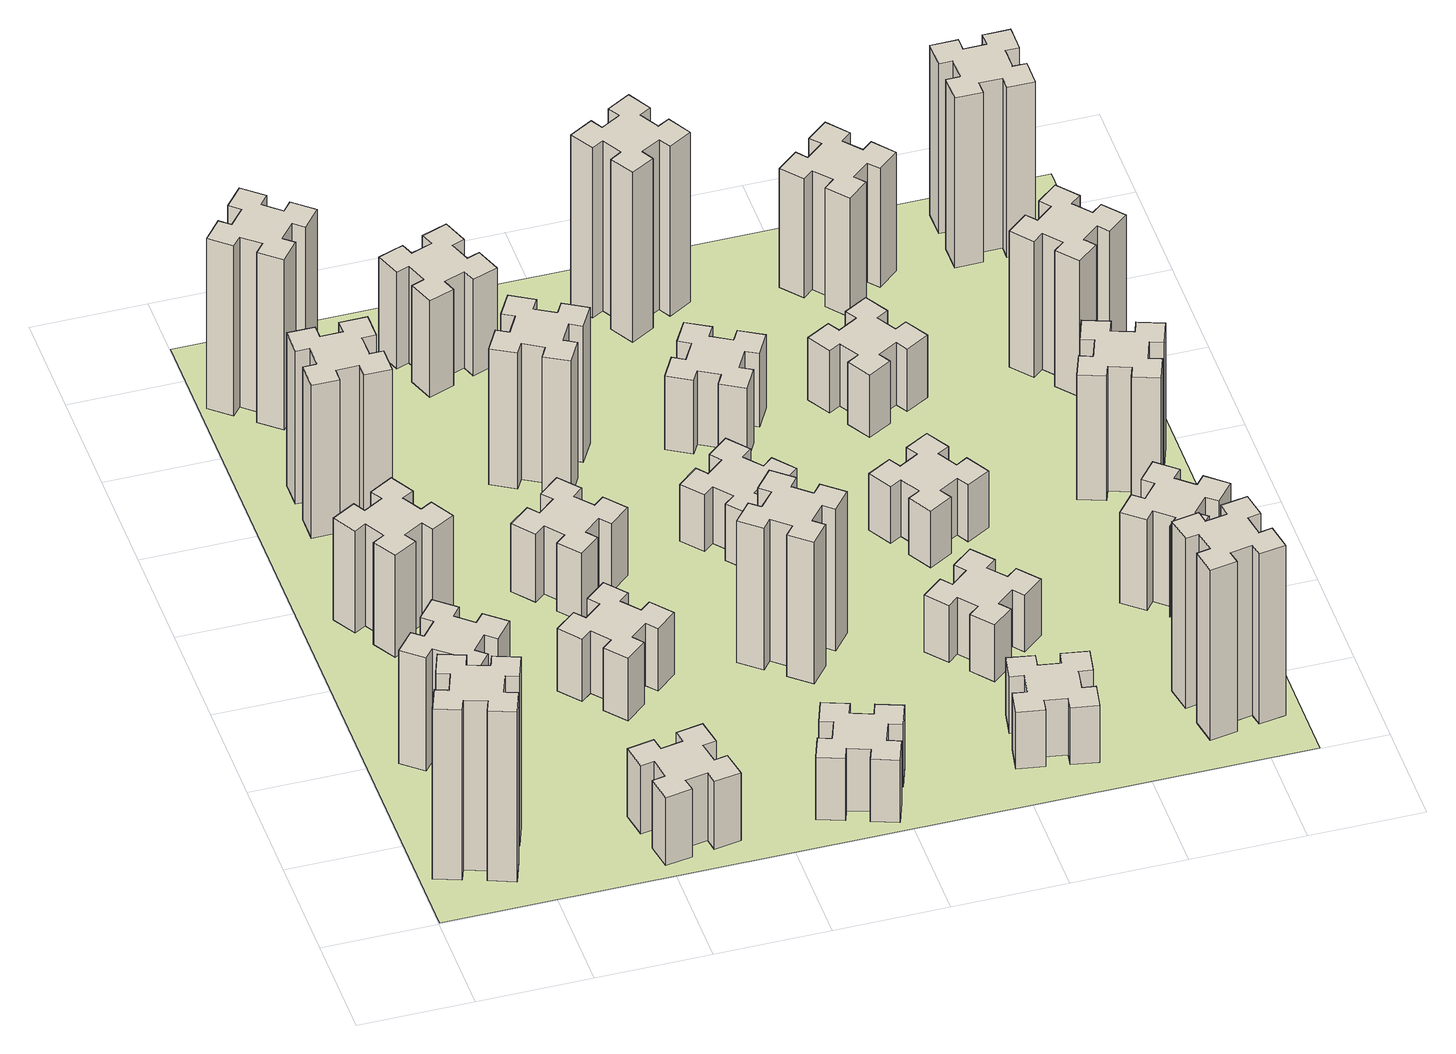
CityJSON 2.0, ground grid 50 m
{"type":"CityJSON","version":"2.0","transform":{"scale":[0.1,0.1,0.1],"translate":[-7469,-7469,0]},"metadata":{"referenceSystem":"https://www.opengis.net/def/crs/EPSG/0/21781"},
"CityObjects":{
"building1":{"type":"Building","attributes":{"class":"1000","function":"1000","usage":"1000","yearOfConstruction":2016,"roofType":"1000","measuredHeight":90,"storeysAboveGround":30,"storeysBelowGround":0},"geometry":[{"type":"Solid","lod":"1","boundaries":[[[[0,1,2,3,4,5,6,7,8,9,10,11,12,13,14,15,16,17,18,19]],[[17,16,20,21]],[[16,15,22,20]],[[15,14,23,22]],[[14,13,24,23]],[[13,12,25,24]],[[12,11,26,25]],[[11,10,27,26]],[[10,9,28,27]],[[9,8,29,28]],[[8,7,30,29]],[[7,6,31,30]],[[6,5,32,31]],[[5,4,33,32]],[[4,3,34,33]],[[3,2,35,34]],[[2,1,36,35]],[[1,0,37,36]],[[0,19,38,37]],[[19,18,39,38]],[[18,17,21,39]],[[24,25,26,27,28,29,30,31,32,33,34,35,36,37,38,39,21,20,22,23]]]]}]},
"building2":{"type":"Building","attributes":{"class":"1000","function":"1000","usage":"1000","yearOfConstruction":2016,"roofType":"1000","measuredHeight":60,"storeysAboveGround":30,"storeysBelowGround":0},"geometry":[{"type":"Solid","lod":"1","boundaries":[[[[40,41,42,43,44,45,46,47,48,49,50,51,52,53,54,55,56,57,58,59]],[[57,56,60,61]],[[56,55,62,60]],[[55,54,63,62]],[[54,53,64,63]],[[53,52,65,64]],[[52,51,66,65]],[[51,50,67,66]],[[50,49,68,67]],[[49,48,69,68]],[[48,47,70,69]],[[47,46,71,70]],[[46,45,72,71]],[[45,44,73,72]],[[44,43,74,73]],[[43,42,75,74]],[[42,41,76,75]],[[41,40,77,76]],[[40,59,78,77]],[[59,58,79,78]],[[58,57,61,79]],[[64,65,66,67,68,69,70,71,72,73,74,75,76,77,78,79,61,60,62,63]]]]}]},
"building3":{"type":"Building","attributes":{"class":"1000","function":"1000","usage":"1000","yearOfConstruction":2016,"roofType":"1000","measuredHeight":54,"storeysAboveGround":30,"storeysBelowGround":0},"geometry":[{"type":"Solid","lod":"1","boundaries":[[[[80,81,82,83,84,85,86,87,88,89,90,91,92,93,94,95,96,97,98,99]],[[97,96,100,101]],[[96,95,102,100]],[[95,94,103,102]],[[94,93,104,103]],[[93,92,105,104]],[[92,91,106,105]],[[91,90,107,106]],[[90,89,108,107]],[[89,88,109,108]],[[88,87,110,109]],[[87,86,111,110]],[[86,85,112,111]],[[85,84,113,112]],[[84,83,114,113]],[[83,82,115,114]],[[82,81,116,115]],[[81,80,117,116]],[[80,99,118,117]],[[99,98,119,118]],[[98,97,101,119]],[[104,105,106,107,108,109,110,111,112,113,114,115,116,117,118,119,101,100,102,103]]]]}]},
"building4":{"type":"Building","attributes":{"class":"1000","function":"1000","usage":"1000","yearOfConstruction":2016,"roofType":"1000","measuredHeight":81,"storeysAboveGround":30,"storeysBelowGround":0},"geometry":[{"type":"Solid","lod":"1","boundaries":[[[[120,121,122,123,124,125,126,127,128,129,130,131,132,133,134,135,136,137,138,139]],[[137,136,140,141]],[[136,135,142,140]],[[135,134,143,142]],[[134,133,144,143]],[[133,132,145,144]],[[132,131,146,145]],[[131,130,147,146]],[[130,129,148,147]],[[129,128,149,148]],[[128,127,150,149]],[[127,126,151,150]],[[126,125,152,151]],[[125,124,153,152]],[[124,123,154,153]],[[123,122,155,154]],[[122,121,156,155]],[[121,120,157,156]],[[120,139,158,157]],[[139,138,159,158]],[[138,137,141,159]],[[144,145,146,147,148,149,150,151,152,153,154,155,156,157,158,159,141,140,142,143]]]]}]},
"building5":{"type":"Building","attributes":{"class":"1000","function":"1000","usage":"1000","yearOfConstruction":2016,"roofType":"1000","measuredHeight":36,"storeysAboveGround":30,"storeysBelowGround":0},"geometry":[{"type":"Solid","lod":"1","boundaries":[[[[160,161,162,163,164,165,166,167,168,169,170,171,172,173,174,175,176,177,178,179]],[[177,176,180,181]],[[176,175,182,180]],[[175,174,183,182]],[[174,173,184,183]],[[173,172,185,184]],[[172,171,186,185]],[[171,170,187,186]],[[170,169,188,187]],[[169,168,189,188]],[[168,167,190,189]],[[167,166,191,190]],[[166,165,192,191]],[[165,164,193,192]],[[164,163,194,193]],[[163,162,195,194]],[[162,161,196,195]],[[161,160,197,196]],[[160,179,198,197]],[[179,178,199,198]],[[178,177,181,199]],[[184,185,186,187,188,189,190,191,192,193,194,195,196,197,198,199,181,180,182,183]]]]}]},
"building6":{"type":"Building","attributes":{"class":"1000","function":"1000","usage":"1000","yearOfConstruction":2016,"roofType":"1000","measuredHeight":90,"storeysAboveGround":30,"storeysBelowGround":0},"geometry":[{"type":"Solid","lod":"1","boundaries":[[[[200,201,202,203,204,205,206,207,208,209,210,211,212,213,214,215,216,217,218,219]],[[217,216,220,221]],[[216,215,222,220]],[[215,214,223,222]],[[214,213,224,223]],[[213,212,225,224]],[[212,211,226,225]],[[211,210,227,226]],[[210,209,228,227]],[[209,208,229,228]],[[208,207,230,229]],[[207,206,231,230]],[[206,205,232,231]],[[205,204,233,232]],[[204,203,234,233]],[[203,202,235,234]],[[202,201,236,235]],[[201,200,237,236]],[[200,219,238,237]],[[219,218,239,238]],[[218,217,221,239]],[[224,225,226,227,228,229,230,231,232,233,234,235,236,237,238,239,221,220,222,223]]]]}]},
"building7":{"type":"Building","attributes":{"class":"1000","function":"1000","usage":"1000","yearOfConstruction":2016,"roofType":"1000","measuredHeight":33,"storeysAboveGround":30,"storeysBelowGround":0},"geometry":[{"type":"Solid","lod":"1","boundaries":[[[[240,241,242,243,244,245,246,247,248,249,250,251,252,253,254,255,256,257,258,259]],[[257,256,260,261]],[[256,255,262,260]],[[255,254,263,262]],[[254,253,264,263]],[[253,252,265,264]],[[252,251,266,265]],[[251,250,267,266]],[[250,249,268,267]],[[249,248,269,268]],[[248,247,270,269]],[[247,246,271,270]],[[246,245,272,271]],[[245,244,273,272]],[[244,243,274,273]],[[243,242,275,274]],[[242,241,276,275]],[[241,240,277,276]],[[240,259,278,277]],[[259,258,279,278]],[[258,257,261,279]],[[264,265,266,267,268,269,270,271,272,273,274,275,276,277,278,279,261,260,262,263]]]]}]},
"building8":{"type":"Building","attributes":{"class":"1000","function":"1000","usage":"1000","yearOfConstruction":2016,"roofType":"1000","measuredHeight":36,"storeysAboveGround":30,"storeysBelowGround":0},"geometry":[{"type":"Solid","lod":"1","boundaries":[[[[280,281,282,283,284,285,286,287,288,289,290,291,292,293,294,295,296,297,298,299]],[[297,296,300,301]],[[296,295,302,300]],[[295,294,303,302]],[[294,293,304,303]],[[293,292,305,304]],[[292,291,306,305]],[[291,290,307,306]],[[290,289,308,307]],[[289,288,309,308]],[[288,287,310,309]],[[287,286,311,310]],[[286,285,312,311]],[[285,284,313,312]],[[284,283,314,313]],[[283,282,315,314]],[[282,281,316,315]],[[281,280,317,316]],[[280,299,318,317]],[[299,298,319,318]],[[298,297,301,319]],[[304,305,306,307,308,309,310,311,312,313,314,315,316,317,318,319,301,300,302,303]]]]}]},
"building9":{"type":"Building","attributes":{"class":"1000","function":"1000","usage":"1000","yearOfConstruction":2016,"roofType":"1000","measuredHeight":33,"storeysAboveGround":30,"storeysBelowGround":0},"geometry":[{"type":"Solid","lod":"1","boundaries":[[[[320,321,322,323,324,325,326,327,328,329,330,331,332,333,334,335,336,337,338,339]],[[337,336,340,341]],[[336,335,342,340]],[[335,334,343,342]],[[334,333,344,343]],[[333,332,345,344]],[[332,331,346,345]],[[331,330,347,346]],[[330,329,348,347]],[[329,328,349,348]],[[328,327,350,349]],[[327,326,351,350]],[[326,325,352,351]],[[325,324,353,352]],[[324,323,354,353]],[[323,322,355,354]],[[322,321,356,355]],[[321,320,357,356]],[[320,339,358,357]],[[339,338,359,358]],[[338,337,341,359]],[[344,345,346,347,348,349,350,351,352,353,354,355,356,357,358,359,341,340,342,343]]]]}]},
"building10":{"type":"Building","attributes":{"class":"1000","function":"1000","usage":"1000","yearOfConstruction":2016,"roofType":"1000","measuredHeight":72,"storeysAboveGround":30,"storeysBelowGround":0},"geometry":[{"type":"Solid","lod":"1","boundaries":[[[[360,361,362,363,364,365,366,367,368,369,370,371,372,373,374,375,376,377,378,379]],[[377,376,380,381]],[[376,375,382,380]],[[375,374,383,382]],[[374,373,384,383]],[[373,372,385,384]],[[372,371,386,385]],[[371,370,387,386]],[[370,369,388,387]],[[369,368,389,388]],[[368,367,390,389]],[[367,366,391,390]],[[366,365,392,391]],[[365,364,393,392]],[[364,363,394,393]],[[363,362,395,394]],[[362,361,396,395]],[[361,360,397,396]],[[360,379,398,397]],[[379,378,399,398]],[[378,377,381,399]],[[384,385,386,387,388,389,390,391,392,393,394,395,396,397,398,399,381,380,382,383]]]]}]},
"building11":{"type":"Building","attributes":{"class":"1000","function":"1000","usage":"1000","yearOfConstruction":2016,"roofType":"1000","measuredHeight":51,"storeysAboveGround":30,"storeysBelowGround":0},"geometry":[{"type":"Solid","lod":"1","boundaries":[[[[400,401,402,403,404,405,406,407,408,409,410,411,412,413,414,415,416,417,418,419]],[[417,416,420,421]],[[416,415,422,420]],[[415,414,423,422]],[[414,413,424,423]],[[413,412,425,424]],[[412,411,426,425]],[[411,410,427,426]],[[410,409,428,427]],[[409,408,429,428]],[[408,407,430,429]],[[407,406,431,430]],[[406,405,432,431]],[[405,404,433,432]],[[404,403,434,433]],[[403,402,435,434]],[[402,401,436,435]],[[401,400,437,436]],[[400,419,438,437]],[[419,418,439,438]],[[418,417,421,439]],[[424,425,426,427,428,429,430,431,432,433,434,435,436,437,438,439,421,420,422,423]]]]}]},
"building12":{"type":"Building","attributes":{"class":"1000","function":"1000","usage":"1000","yearOfConstruction":2016,"roofType":"1000","measuredHeight":75,"storeysAboveGround":30,"storeysBelowGround":0},"geometry":[{"type":"Solid","lod":"1","boundaries":[[[[440,441,442,443,444,445,446,447,448,449,450,451,452,453,454,455,456,457,458,459]],[[457,456,460,461]],[[456,455,462,460]],[[455,454,463,462]],[[454,453,464,463]],[[453,452,465,464]],[[452,451,466,465]],[[451,450,467,466]],[[450,449,468,467]],[[449,448,469,468]],[[448,447,470,469]],[[447,446,471,470]],[[446,445,472,471]],[[445,444,473,472]],[[444,443,474,473]],[[443,442,475,474]],[[442,441,476,475]],[[441,440,477,476]],[[440,459,478,477]],[[459,458,479,478]],[[458,457,461,479]],[[464,465,466,467,468,469,470,471,472,473,474,475,476,477,478,479,461,460,462,463]]]]}]},
"building13":{"type":"Building","attributes":{"class":"1000","function":"1000","usage":"1000","yearOfConstruction":2016,"roofType":"1000","measuredHeight":30,"storeysAboveGround":30,"storeysBelowGround":0},"geometry":[{"type":"Solid","lod":"1","boundaries":[[[[480,481,482,483,484,485,486,487,488,489,490,491,492,493,494,495,496,497,498,499]],[[497,496,500,501]],[[496,495,502,500]],[[495,494,503,502]],[[494,493,504,503]],[[493,492,505,504]],[[492,491,506,505]],[[491,490,507,506]],[[490,489,508,507]],[[489,488,509,508]],[[488,487,510,509]],[[487,486,511,510]],[[486,485,512,511]],[[485,484,513,512]],[[484,483,514,513]],[[483,482,515,514]],[[482,481,516,515]],[[481,480,517,516]],[[480,499,518,517]],[[499,498,519,518]],[[498,497,501,519]],[[504,505,506,507,508,509,510,511,512,513,514,515,516,517,518,519,501,500,502,503]]]]}]},
"building14":{"type":"Building","attributes":{"class":"1000","function":"1000","usage":"1000","yearOfConstruction":2016,"roofType":"1000","measuredHeight":39,"storeysAboveGround":30,"storeysBelowGround":0},"geometry":[{"type":"Solid","lod":"1","boundaries":[[[[520,521,522,523,524,525,526,527,528,529,530,531,532,533,534,535,536,537,538,539]],[[537,536,540,541]],[[536,535,542,540]],[[535,534,543,542]],[[534,533,544,543]],[[533,532,545,544]],[[532,531,546,545]],[[531,530,547,546]],[[530,529,548,547]],[[529,528,549,548]],[[528,527,550,549]],[[527,526,551,550]],[[526,525,552,551]],[[525,524,553,552]],[[524,523,554,553]],[[523,522,555,554]],[[522,521,556,555]],[[521,520,557,556]],[[520,539,558,557]],[[539,538,559,558]],[[538,537,541,559]],[[544,545,546,547,548,549,550,551,552,553,554,555,556,557,558,559,541,540,542,543]]]]}]},
"building15":{"type":"Building","attributes":{"class":"1000","function":"1000","usage":"1000","yearOfConstruction":2016,"roofType":"1000","measuredHeight":30,"storeysAboveGround":30,"storeysBelowGround":0},"geometry":[{"type":"Solid","lod":"1","boundaries":[[[[560,561,562,563,564,565,566,567,568,569,570,571,572,573,574,575,576,577,578,579]],[[577,576,580,581]],[[576,575,582,580]],[[575,574,583,582]],[[574,573,584,583]],[[573,572,585,584]],[[572,571,586,585]],[[571,570,587,586]],[[570,569,588,587]],[[569,568,589,588]],[[568,567,590,589]],[[567,566,591,590]],[[566,565,592,591]],[[565,564,593,592]],[[564,563,594,593]],[[563,562,595,594]],[[562,561,596,595]],[[561,560,597,596]],[[560,579,598,597]],[[579,578,599,598]],[[578,577,581,599]],[[584,585,586,587,588,589,590,591,592,593,594,595,596,597,598,599,581,580,582,583]]]]}]},
"building16":{"type":"Building","attributes":{"class":"1000","function":"1000","usage":"1000","yearOfConstruction":2016,"roofType":"1000","measuredHeight":90,"storeysAboveGround":30,"storeysBelowGround":0},"geometry":[{"type":"Solid","lod":"1","boundaries":[[[[600,601,602,603,604,605,606,607,608,609,610,611,612,613,614,615,616,617,618,619]],[[617,616,620,621]],[[616,615,622,620]],[[615,614,623,622]],[[614,613,624,623]],[[613,612,625,624]],[[612,611,626,625]],[[611,610,627,626]],[[610,609,628,627]],[[609,608,629,628]],[[608,607,630,629]],[[607,606,631,630]],[[606,605,632,631]],[[605,604,633,632]],[[604,603,634,633]],[[603,602,635,634]],[[602,601,636,635]],[[601,600,637,636]],[[600,619,638,637]],[[619,618,639,638]],[[618,617,621,639]],[[624,625,626,627,628,629,630,631,632,633,634,635,636,637,638,639,621,620,622,623]]]]}]},
"building17":{"type":"Building","attributes":{"class":"1000","function":"1000","usage":"1000","yearOfConstruction":2016,"roofType":"1000","measuredHeight":30,"storeysAboveGround":30,"storeysBelowGround":0},"geometry":[{"type":"Solid","lod":"1","boundaries":[[[[640,641,642,643,644,645,646,647,648,649,650,651,652,653,654,655,656,657,658,659]],[[657,656,660,661]],[[656,655,662,660]],[[655,654,663,662]],[[654,653,664,663]],[[653,652,665,664]],[[652,651,666,665]],[[651,650,667,666]],[[650,649,668,667]],[[649,648,669,668]],[[648,647,670,669]],[[647,646,671,670]],[[646,645,672,671]],[[645,644,673,672]],[[644,643,674,673]],[[643,642,675,674]],[[642,641,676,675]],[[641,640,677,676]],[[640,659,678,677]],[[659,658,679,678]],[[658,657,661,679]],[[664,665,666,667,668,669,670,671,672,673,674,675,676,677,678,679,661,660,662,663]]]]}]},
"building18":{"type":"Building","attributes":{"class":"1000","function":"1000","usage":"1000","yearOfConstruction":2016,"roofType":"1000","measuredHeight":30,"storeysAboveGround":30,"storeysBelowGround":0},"geometry":[{"type":"Solid","lod":"1","boundaries":[[[[680,681,682,683,684,685,686,687,688,689,690,691,692,693,694,695,696,697,698,699]],[[697,696,700,701]],[[696,695,702,700]],[[695,694,703,702]],[[694,693,704,703]],[[693,692,705,704]],[[692,691,706,705]],[[691,690,707,706]],[[690,689,708,707]],[[689,688,709,708]],[[688,687,710,709]],[[687,686,711,710]],[[686,685,712,711]],[[685,684,713,712]],[[684,683,714,713]],[[683,682,715,714]],[[682,681,716,715]],[[681,680,717,716]],[[680,699,718,717]],[[699,698,719,718]],[[698,697,701,719]],[[704,705,706,707,708,709,710,711,712,713,714,715,716,717,718,719,701,700,702,703]]]]}]},
"building19":{"type":"Building","attributes":{"class":"1000","function":"1000","usage":"1000","yearOfConstruction":2016,"roofType":"1000","measuredHeight":33,"storeysAboveGround":30,"storeysBelowGround":0},"geometry":[{"type":"Solid","lod":"1","boundaries":[[[[720,721,722,723,724,725,726,727,728,729,730,731,732,733,734,735,736,737,738,739]],[[737,736,740,741]],[[736,735,742,740]],[[735,734,743,742]],[[734,733,744,743]],[[733,732,745,744]],[[732,731,746,745]],[[731,730,747,746]],[[730,729,748,747]],[[729,728,749,748]],[[728,727,750,749]],[[727,726,751,750]],[[726,725,752,751]],[[725,724,753,752]],[[724,723,754,753]],[[723,722,755,754]],[[722,721,756,755]],[[721,720,757,756]],[[720,739,758,757]],[[739,738,759,758]],[[738,737,741,759]],[[744,745,746,747,748,749,750,751,752,753,754,755,756,757,758,759,741,740,742,743]]]]}]},
"building20":{"type":"Building","attributes":{"class":"1000","function":"1000","usage":"1000","yearOfConstruction":2016,"roofType":"1000","measuredHeight":90,"storeysAboveGround":30,"storeysBelowGround":0},"geometry":[{"type":"Solid","lod":"1","boundaries":[[[[760,761,762,763,764,765,766,767,768,769,770,771,772,773,774,775,776,777,778,779]],[[777,776,780,781]],[[776,775,782,780]],[[775,774,783,782]],[[774,773,784,783]],[[773,772,785,784]],[[772,771,786,785]],[[771,770,787,786]],[[770,769,788,787]],[[769,768,789,788]],[[768,767,790,789]],[[767,766,791,790]],[[766,765,792,791]],[[765,764,793,792]],[[764,763,794,793]],[[763,762,795,794]],[[762,761,796,795]],[[761,760,797,796]],[[760,779,798,797]],[[779,778,799,798]],[[778,777,781,799]],[[784,785,786,787,788,789,790,791,792,793,794,795,796,797,798,799,781,780,782,783]]]]}]},
"building21":{"type":"Building","attributes":{"class":"1000","function":"1000","usage":"1000","yearOfConstruction":2016,"roofType":"1000","measuredHeight":63,"storeysAboveGround":30,"storeysBelowGround":0},"geometry":[{"type":"Solid","lod":"1","boundaries":[[[[800,801,802,803,804,805,806,807,808,809,810,811,812,813,814,815,816,817,818,819]],[[817,816,820,821]],[[816,815,822,820]],[[815,814,823,822]],[[814,813,824,823]],[[813,812,825,824]],[[812,811,826,825]],[[811,810,827,826]],[[810,809,828,827]],[[809,808,829,828]],[[808,807,830,829]],[[807,806,831,830]],[[806,805,832,831]],[[805,804,833,832]],[[804,803,834,833]],[[803,802,835,834]],[[802,801,836,835]],[[801,800,837,836]],[[800,819,838,837]],[[819,818,839,838]],[[818,817,821,839]],[[824,825,826,827,828,829,830,831,832,833,834,835,836,837,838,839,821,820,822,823]]]]}]},
"building22":{"type":"Building","attributes":{"class":"1000","function":"1000","usage":"1000","yearOfConstruction":2016,"roofType":"1000","measuredHeight":48,"storeysAboveGround":30,"storeysBelowGround":0},"geometry":[{"type":"Solid","lod":"1","boundaries":[[[[840,841,842,843,844,845,846,847,848,849,850,851,852,853,854,855,856,857,858,859]],[[857,856,860,861]],[[856,855,862,860]],[[855,854,863,862]],[[854,853,864,863]],[[853,852,865,864]],[[852,851,866,865]],[[851,850,867,866]],[[850,849,868,867]],[[849,848,869,868]],[[848,847,870,869]],[[847,846,871,870]],[[846,845,872,871]],[[845,844,873,872]],[[844,843,874,873]],[[843,842,875,874]],[[842,841,876,875]],[[841,840,877,876]],[[840,859,878,877]],[[859,858,879,878]],[[858,857,861,879]],[[864,865,866,867,868,869,870,871,872,873,874,875,876,877,878,879,861,860,862,863]]]]}]},
"building23":{"type":"Building","attributes":{"class":"1000","function":"1000","usage":"1000","yearOfConstruction":2016,"roofType":"1000","measuredHeight":66,"storeysAboveGround":30,"storeysBelowGround":0},"geometry":[{"type":"Solid","lod":"1","boundaries":[[[[880,881,882,883,884,885,886,887,888,889,890,891,892,893,894,895,896,897,898,899]],[[897,896,900,901]],[[896,895,902,900]],[[895,894,903,902]],[[894,893,904,903]],[[893,892,905,904]],[[892,891,906,905]],[[891,890,907,906]],[[890,889,908,907]],[[889,888,909,908]],[[888,887,910,909]],[[887,886,911,910]],[[886,885,912,911]],[[885,884,913,912]],[[884,883,914,913]],[[883,882,915,914]],[[882,881,916,915]],[[881,880,917,916]],[[880,899,918,917]],[[899,898,919,918]],[[898,897,901,919]],[[904,905,906,907,908,909,910,911,912,913,914,915,916,917,918,919,901,900,902,903]]]]}]},
"building24":{"type":"Building","attributes":{"class":"1000","function":"1000","usage":"1000","yearOfConstruction":2016,"roofType":"1000","measuredHeight":72,"storeysAboveGround":30,"storeysBelowGround":0},"geometry":[{"type":"Solid","lod":"1","boundaries":[[[[920,921,922,923,924,925,926,927,928,929,930,931,932,933,934,935,936,937,938,939]],[[937,936,940,941]],[[936,935,942,940]],[[935,934,943,942]],[[934,933,944,943]],[[933,932,945,944]],[[932,931,946,945]],[[931,930,947,946]],[[930,929,948,947]],[[929,928,949,948]],[[928,927,950,949]],[[927,926,951,950]],[[926,925,952,951]],[[925,924,953,952]],[[924,923,954,953]],[[923,922,955,954]],[[922,921,956,955]],[[921,920,957,956]],[[920,939,958,957]],[[939,938,959,958]],[[938,937,941,959]],[[944,945,946,947,948,949,950,951,952,953,954,955,956,957,958,959,941,940,942,943]]]]}]},
"building25":{"type":"Building","attributes":{"class":"1000","function":"1000","usage":"1000","yearOfConstruction":2016,"roofType":"1000","measuredHeight":90,"storeysAboveGround":30,"storeysBelowGround":0},"geometry":[{"type":"Solid","lod":"1","boundaries":[[[[960,961,962,963,964,965,966,967,968,969,970,971,972,973,974,975,976,977,978,979]],[[977,976,980,981]],[[976,975,982,980]],[[975,974,983,982]],[[974,973,984,983]],[[973,972,985,984]],[[972,971,986,985]],[[971,970,987,986]],[[970,969,988,987]],[[969,968,989,988]],[[968,967,990,989]],[[967,966,991,990]],[[966,965,992,991]],[[965,964,993,992]],[[964,963,994,993]],[[963,962,995,994]],[[962,961,996,995]],[[961,960,997,996]],[[960,979,998,997]],[[979,978,999,998]],[[978,977,981,999]],[[984,985,986,987,988,989,990,991,992,993,994,995,996,997,998,999,981,980,982,983]]]]}]},
"landuse1":{"type":"LandUse","attributes":{"name":"plot1","function":"1010"},"geometry":[{"type":"MultiSurface","lod":"1","boundaries":[[[1000,1001,1002,1003]]]}]}
},
"vertices":[
[189,460,0],[155,366,0],[99,387,0],[57,274,0],[170,233,0],[191,289,0],[285,255,0],[264,199,0],[377,157,0],[418,270,0],[362,291,0],[396,385,0],[452,364,0],[493,477,0],[380,518,0],[360,462,0],[266,496,0],[287,552,0],[174,593,0],[133,480,0],[266,496,900],[287,552,900],[360,462,900],[380,518,900],[493,477,900],[452,364,900],[396,385,900],[362,291,900],[418,270,900],[377,157,900],[264,199,900],[285,255,900],[191,289,900],[170,233,900],[57,274,900],[99,387,900],[155,366,900],[189,460,900],[133,480,900],[174,593,900],
[484,1067,0],[408,1132,0],[446,1178,0],[354,1255,0],[277,1163,0],[323,1124,0],[259,1048,0],[213,1086,0],[136,994,0],[228,917,0],[266,963,0],[343,899,0],[304,853,0],[396,776,0],[473,868,0],[427,906,0],[492,983,0],[538,944,0],[615,1036,0],[523,1113,0],[492,983,600],[538,944,600],[427,906,600],[473,868,600],[396,776,600],[304,853,600],[343,899,600],[266,963,600],[228,917,600],[136,994,600],[213,1086,600],[259,1048,600],[323,1124,600],[277,1163,600],[354,1255,600],[446,1178,600],[408,1132,600],[484,1067,600],[523,1113,600],[615,1036,600],
[387,1735,0],[474,1785,0],[504,1733,0],[608,1793,0],[548,1897,0],[496,1867,0],[446,1954,0],[498,1984,0],[438,2088,0],[334,2028,0],[364,1976,0],[277,1926,0],[247,1978,0],[143,1918,0],[203,1814,0],[255,1844,0],[305,1757,0],[253,1727,0],[313,1623,0],[417,1683,0],[305,1757,540],[253,1727,540],[255,1844,540],[203,1814,540],[143,1918,540],[247,1978,540],[277,1926,540],[364,1976,540],[334,2028,540],[438,2088,540],[498,1984,540],[446,1954,540],[496,1867,540],[548,1897,540],[608,1793,540],[504,1733,540],[474,1785,540],[387,1735,540],[417,1683,540],[313,1623,540],
[485,2545,0],[485,2645,0],[545,2645,0],[545,2765,0],[425,2765,0],[425,2705,0],[325,2705,0],[325,2765,0],[205,2765,0],[205,2645,0],[265,2645,0],[265,2545,0],[205,2545,0],[205,2425,0],[325,2425,0],[325,2485,0],[425,2485,0],[425,2425,0],[545,2425,0],[545,2545,0],[425,2485,810],[425,2425,810],[325,2485,810],[325,2425,810],[205,2425,810],[205,2545,810],[265,2545,810],[265,2645,810],[205,2645,810],[205,2765,810],[325,2765,810],[325,2705,810],[425,2705,810],[425,2765,810],[545,2765,810],[545,2645,810],[485,2645,810],[485,2545,810],[545,2545,810],[545,2425,810],
[1085,158,0],[1184,176,0],[1194,117,0],[1312,137,0],[1291,256,0],[1232,245,0],[1215,344,0],[1274,354,0],[1253,472,0],[1135,451,0],[1145,392,0],[1047,375,0],[1037,434,0],[918,413,0],[939,295,0],[998,305,0],[1016,207,0],[957,197,0],[977,78,0],[1096,99,0],[1016,207,360],[957,197,360],[998,305,360],[939,295,360],[918,413,360],[1037,434,360],[1047,375,360],[1145,392,360],[1135,451,360],[1253,472,360],[1274,354,360],[1215,344,360],[1232,245,360],[1291,256,360],[1312,137,360],[1194,117,360],[1184,176,360],[1085,158,360],[1096,99,360],[977,78,360],
[384,3387,0],[308,3452,0],[346,3498,0],[254,3575,0],[177,3483,0],[223,3444,0],[159,3368,0],[113,3406,0],[36,3314,0],[128,3237,0],[166,3283,0],[243,3219,0],[204,3173,0],[296,3096,0],[373,3188,0],[327,3226,0],[392,3303,0],[438,3264,0],[515,3356,0],[423,3433,0],[392,3303,900],[438,3264,900],[327,3226,900],[373,3188,900],[296,3096,900],[204,3173,900],[243,3219,900],[166,3283,900],[128,3237,900],[36,3314,900],[113,3406,900],[159,3368,900],[223,3444,900],[177,3483,900],[254,3575,900],[346,3498,900],[308,3452,900],[384,3387,900],[423,3433,900],[515,3356,900],
[1083,1332,0],[1006,1267,0],[968,1313,0],[876,1236,0],[953,1144,0],[999,1183,0],[1063,1106,0],[1017,1068,0],[1094,976,0],[1186,1053,0],[1148,1099,0],[1224,1163,0],[1263,1117,0],[1355,1194,0],[1278,1286,0],[1232,1248,0],[1167,1324,0],[1213,1363,0],[1136,1455,0],[1044,1378,0],[1167,1324,330],[1213,1363,330],[1232,1248,330],[1278,1286,330],[1355,1194,330],[1263,1117,330],[1224,1163,330],[1148,1099,330],[1186,1053,330],[1094,976,330],[1017,1068,330],[1063,1106,330],[999,1183,330],[953,1144,330],[876,1236,330],[968,1313,330],[1006,1267,330],[1083,1332,330],[1044,1378,330],[1136,1455,330],
[1083,1972,0],[1006,1907,0],[968,1953,0],[876,1876,0],[953,1784,0],[999,1823,0],[1063,1746,0],[1017,1708,0],[1094,1616,0],[1186,1693,0],[1148,1739,0],[1224,1803,0],[1263,1757,0],[1355,1834,0],[1278,1926,0],[1232,1888,0],[1167,1964,0],[1213,2003,0],[1136,2095,0],[1044,2018,0],[1167,1964,360],[1213,2003,360],[1232,1888,360],[1278,1926,360],[1355,1834,360],[1263,1757,360],[1224,1803,360],[1148,1739,360],[1186,1693,360],[1094,1616,360],[1017,1708,360],[1063,1746,360],[999,1823,360],[953,1784,360],[876,1876,360],[968,1953,360],[1006,1907,360],[1083,1972,360],[1044,2018,360],[1136,2095,360],
[1769,360,0],[1735,266,0],[1679,287,0],[1637,174,0],[1750,133,0],[1771,189,0],[1865,155,0],[1844,99,0],[1957,57,0],[1998,170,0],[1942,191,0],[1976,285,0],[2032,264,0],[2073,377,0],[1960,418,0],[1940,362,0],[1846,396,0],[1867,452,0],[1754,493,0],[1713,380,0],[1846,396,330],[1867,452,330],[1940,362,330],[1960,418,330],[2073,377,330],[2032,264,330],[1976,285,330],[1942,191,330],[1998,170,330],[1957,57,330],[1844,99,330],[1865,155,330],[1771,189,330],[1750,133,330],[1637,174,330],[1679,287,330],[1735,266,330],[1769,360,330],[1713,380,330],[1754,493,330],
[1117,2525,0],[1204,2475,0],[1174,2423,0],[1278,2363,0],[1338,2467,0],[1286,2497,0],[1336,2584,0],[1388,2554,0],[1448,2658,0],[1344,2718,0],[1314,2666,0],[1227,2716,0],[1257,2768,0],[1153,2828,0],[1093,2724,0],[1145,2694,0],[1095,2607,0],[1043,2637,0],[983,2533,0],[1087,2473,0],[1095,2607,720],[1043,2637,720],[1145,2694,720],[1093,2724,720],[1153,2828,720],[1257,2768,720],[1227,2716,720],[1314,2666,720],[1344,2718,720],[1448,2658,720],[1388,2554,720],[1336,2584,720],[1286,2497,720],[1338,2467,720],[1278,2363,720],[1174,2423,720],[1204,2475,720],[1117,2525,720],[1087,2473,720],[983,2533,720],
[1025,3456,0],[931,3422,0],[910,3478,0],[797,3437,0],[839,3324,0],[895,3345,0],[929,3251,0],[873,3230,0],[914,3117,0],[1027,3159,0],[1006,3215,0],[1100,3249,0],[1120,3193,0],[1233,3234,0],[1192,3347,0],[1136,3326,0],[1102,3420,0],[1158,3440,0],[1117,3553,0],[1004,3512,0],[1102,3420,510],[1158,3440,510],[1136,3326,510],[1192,3347,510],[1233,3234,510],[1120,3193,510],[1100,3249,510],[1006,3215,510],[1027,3159,510],[914,3117,510],[873,3230,510],[929,3251,510],[895,3345,510],[839,3324,510],[797,3437,510],[910,3478,510],[931,3422,510],[1025,3456,510],[1004,3512,510],[1117,3553,510],
[1803,1324,0],[1739,1248,0],[1693,1286,0],[1616,1194,0],[1708,1117,0],[1746,1163,0],[1823,1099,0],[1784,1053,0],[1876,976,0],[1953,1068,0],[1907,1106,0],[1972,1183,0],[2018,1144,0],[2095,1236,0],[2003,1313,0],[1964,1267,0],[1888,1332,0],[1926,1378,0],[1834,1455,0],[1757,1363,0],[1888,1332,750],[1926,1378,750],[1964,1267,750],[2003,1313,750],[2095,1236,750],[2018,1144,750],[1972,1183,750],[1907,1106,750],[1953,1068,750],[1876,976,750],[1784,1053,750],[1823,1099,750],[1746,1163,750],[1708,1117,750],[1616,1194,750],[1693,1286,750],[1739,1248,750],[1803,1324,750],[1757,1363,750],[1834,1455,750],
[1972,1988,0],[1907,2064,0],[1953,2103,0],[1876,2195,0],[1784,2118,0],[1823,2072,0],[1746,2007,0],[1708,2053,0],[1616,1976,0],[1693,1884,0],[1739,1923,0],[1803,1846,0],[1757,1808,0],[1834,1716,0],[1926,1793,0],[1888,1839,0],[1964,1903,0],[2003,1857,0],[2095,1934,0],[2018,2026,0],[1964,1903,300],[2003,1857,300],[1888,1839,300],[1926,1793,300],[1834,1716,300],[1757,1808,300],[1803,1846,300],[1739,1923,300],[1693,1884,300],[1616,1976,300],[1708,2053,300],[1746,2007,300],[1823,2072,300],[1784,2118,300],[1876,2195,300],[1953,2103,300],[1907,2064,300],[1972,1988,300],[2018,2026,300],[2095,1934,300],
[2026,2497,0],[2076,2584,0],[2128,2554,0],[2188,2658,0],[2084,2718,0],[2054,2666,0],[1967,2716,0],[1997,2768,0],[1893,2828,0],[1833,2724,0],[1885,2694,0],[1835,2607,0],[1783,2637,0],[1723,2533,0],[1827,2473,0],[1857,2525,0],[1944,2475,0],[1914,2423,0],[2018,2363,0],[2078,2467,0],[1944,2475,390],[1914,2423,390],[1857,2525,390],[1827,2473,390],[1723,2533,390],[1783,2637,390],[1835,2607,390],[1885,2694,390],[1833,2724,390],[1893,2828,390],[1997,2768,390],[1967,2716,390],[2054,2666,390],[2084,2718,390],[2188,2658,390],[2128,2554,390],[2076,2584,390],[2026,2497,390],[2078,2467,390],[2018,2363,390],
[2596,444,0],[2578,345,0],[2519,356,0],[2498,237,0],[2617,217,0],[2627,276,0],[2725,258,0],[2715,199,0],[2833,178,0],[2854,297,0],[2795,307,0],[2812,405,0],[2871,395,0],[2892,513,0],[2774,534,0],[2764,475,0],[2665,492,0],[2676,551,0],[2557,572,0],[2537,454,0],[2665,492,300],[2676,551,300],[2764,475,300],[2774,534,300],[2892,513,300],[2871,395,300],[2812,405,300],[2795,307,300],[2854,297,300],[2833,178,300],[2715,199,300],[2725,258,300],[2627,276,300],[2617,217,300],[2498,237,300],[2519,356,300],[2578,345,300],[2596,444,300],[2537,454,300],[2557,572,300],
[1844,3556,0],[1757,3506,0],[1727,3558,0],[1623,3498,0],[1683,3394,0],[1735,3424,0],[1785,3337,0],[1733,3307,0],[1793,3203,0],[1897,3263,0],[1867,3315,0],[1954,3365,0],[1984,3313,0],[2088,3373,0],[2028,3477,0],[1976,3447,0],[1926,3534,0],[1978,3564,0],[1918,3668,0],[1814,3608,0],[1926,3534,900],[1978,3564,900],[1976,3447,900],[2028,3477,900],[2088,3373,900],[1984,3313,900],[1954,3365,900],[1867,3315,900],[1897,3263,900],[1793,3203,900],[1733,3307,900],[1785,3337,900],[1735,3424,900],[1683,3394,900],[1623,3498,900],[1727,3558,900],[1757,3506,900],[1844,3556,900],[1814,3608,900],[1918,3668,900],
[2563,1132,0],[2486,1067,0],[2448,1113,0],[2356,1036,0],[2433,944,0],[2479,983,0],[2543,906,0],[2497,868,0],[2574,776,0],[2666,853,0],[2628,899,0],[2704,963,0],[2743,917,0],[2835,994,0],[2758,1086,0],[2712,1048,0],[2647,1124,0],[2693,1163,0],[2616,1255,0],[2524,1178,0],[2647,1124,300],[2693,1163,300],[2712,1048,300],[2758,1086,300],[2835,994,300],[2743,917,300],[2704,963,300],[2628,899,300],[2666,853,300],[2574,776,300],[2497,868,300],[2543,906,300],[2479,983,300],[2433,944,300],[2356,1036,300],[2448,1113,300],[2486,1067,300],[2563,1132,300],[2524,1178,300],[2616,1255,300],
[2475,1744,0],[2525,1657,0],[2473,1627,0],[2533,1523,0],[2637,1583,0],[2607,1635,0],[2694,1685,0],[2724,1633,0],[2828,1693,0],[2768,1797,0],[2716,1767,0],[2666,1854,0],[2718,1884,0],[2658,1988,0],[2554,1928,0],[2584,1876,0],[2497,1826,0],[2467,1878,0],[2363,1818,0],[2423,1714,0],[2497,1826,300],[2467,1878,300],[2584,1876,300],[2554,1928,300],[2658,1988,300],[2718,1884,300],[2666,1854,300],[2716,1767,300],[2768,1797,300],[2828,1693,300],[2724,1633,300],[2694,1685,300],[2607,1635,300],[2637,1583,300],[2533,1523,300],[2473,1627,300],[2525,1657,300],[2475,1744,300],[2423,1714,300],[2363,1818,300],
[2475,2584,0],[2525,2497,0],[2473,2467,0],[2533,2363,0],[2637,2423,0],[2607,2475,0],[2694,2525,0],[2724,2473,0],[2828,2533,0],[2768,2637,0],[2716,2607,0],[2666,2694,0],[2718,2724,0],[2658,2828,0],[2554,2768,0],[2584,2716,0],[2497,2666,0],[2467,2718,0],[2363,2658,0],[2423,2554,0],[2497,2666,330],[2467,2718,330],[2584,2716,330],[2554,2768,330],[2658,2828,330],[2718,2724,330],[2666,2694,330],[2716,2607,330],[2768,2637,330],[2828,2533,330],[2724,2473,330],[2694,2525,330],[2607,2475,330],[2637,2423,330],[2533,2363,330],[2473,2467,330],[2525,2497,330],[2475,2584,330],[2423,2554,330],[2363,2658,330],
[3465,492,0],[3367,475,0],[3357,534,0],[3238,513,0],[3259,395,0],[3318,405,0],[3336,307,0],[3277,297,0],[3297,178,0],[3416,199,0],[3405,258,0],[3504,276,0],[3514,217,0],[3632,237,0],[3611,356,0],[3552,345,0],[3535,444,0],[3594,454,0],[3573,572,0],[3455,551,0],[3535,444,900],[3594,454,900],[3552,345,900],[3611,356,900],[3632,237,900],[3514,217,900],[3504,276,900],[3405,258,900],[3416,199,900],[3297,178,900],[3277,297,900],[3336,307,900],[3318,405,900],[3259,395,900],[3238,513,900],[3357,534,900],[3367,475,900],[3465,492,900],[3455,551,900],[3573,572,900],
[2812,3368,0],[2747,3444,0],[2793,3483,0],[2716,3575,0],[2624,3498,0],[2663,3452,0],[2586,3387,0],[2548,3433,0],[2456,3356,0],[2533,3264,0],[2579,3303,0],[2643,3226,0],[2597,3188,0],[2674,3096,0],[2766,3173,0],[2728,3219,0],[2804,3283,0],[2843,3237,0],[2935,3314,0],[2858,3406,0],[2804,3283,630],[2843,3237,630],[2728,3219,630],[2766,3173,630],[2674,3096,630],[2597,3188,630],[2643,3226,630],[2579,3303,630],[2533,3264,630],[2456,3356,630],[2548,3433,630],[2586,3387,630],[2663,3452,630],[2624,3498,630],[2716,3575,630],[2793,3483,630],[2747,3444,630],[2812,3368,630],[2858,3406,630],[2935,3314,630],
[3487,1006,0],[3552,1083,0],[3598,1044,0],[3675,1136,0],[3583,1213,0],[3544,1167,0],[3468,1232,0],[3506,1278,0],[3414,1355,0],[3337,1263,0],[3383,1224,0],[3319,1148,0],[3273,1186,0],[3196,1094,0],[3288,1017,0],[3326,1063,0],[3403,999,0],[3364,953,0],[3456,876,0],[3533,968,0],[3403,999,480],[3364,953,480],[3326,1063,480],[3288,1017,480],[3196,1094,480],[3273,1186,480],[3319,1148,480],[3383,1224,480],[3337,1263,480],[3414,1355,480],[3506,1278,480],[3468,1232,480],[3544,1167,480],[3583,1213,480],[3675,1136,480],[3598,1044,480],[3552,1083,480],[3487,1006,480],[3533,968,480],[3456,876,480],
[3520,1942,0],[3426,1976,0],[3447,2032,0],[3334,2073,0],[3293,1960,0],[3349,1940,0],[3315,1846,0],[3259,1867,0],[3217,1754,0],[3330,1713,0],[3351,1769,0],[3445,1735,0],[3424,1679,0],[3537,1637,0],[3578,1750,0],[3522,1771,0],[3556,1865,0],[3612,1844,0],[3653,1957,0],[3540,1998,0],[3556,1865,660],[3612,1844,660],[3522,1771,660],[3578,1750,660],[3537,1637,660],[3424,1679,660],[3445,1735,660],[3351,1769,660],[3330,1713,660],[3217,1754,660],[3259,1867,660],[3315,1846,660],[3349,1940,660],[3293,1960,660],[3334,2073,660],[3447,2032,660],[3426,1976,660],[3520,1942,660],[3540,1998,660],[3653,1957,660],
[3319,2563,0],[3383,2486,0],[3337,2448,0],[3414,2356,0],[3506,2433,0],[3468,2479,0],[3544,2543,0],[3583,2497,0],[3675,2574,0],[3598,2666,0],[3552,2628,0],[3487,2704,0],[3533,2743,0],[3456,2835,0],[3364,2758,0],[3403,2712,0],[3326,2647,0],[3288,2693,0],[3196,2616,0],[3273,2524,0],[3326,2647,720],[3288,2693,720],[3403,2712,720],[3364,2758,720],[3456,2835,720],[3533,2743,720],[3487,2704,720],[3552,2628,720],[3598,2666,720],[3675,2574,720],[3583,2497,720],[3544,2543,720],[3468,2479,720],[3506,2433,720],[3414,2356,720],[3337,2448,720],[3383,2486,720],[3319,2563,720],[3273,2524,720],[3196,2616,720],
[3285,3325,0],[3385,3325,0],[3385,3265,0],[3505,3265,0],[3505,3385,0],[3445,3385,0],[3445,3485,0],[3505,3485,0],[3505,3605,0],[3385,3605,0],[3385,3545,0],[3285,3545,0],[3285,3605,0],[3165,3605,0],[3165,3485,0],[3225,3485,0],[3225,3385,0],[3165,3385,0],[3165,3265,0],[3285,3265,0],[3225,3385,900],[3165,3385,900],[3225,3485,900],[3165,3485,900],[3165,3605,900],[3285,3605,900],[3285,3545,900],[3385,3545,900],[3385,3605,900],[3505,3605,900],[3505,3485,900],[3445,3485,900],[3445,3385,900],[3505,3385,900],[3505,3265,900],[3385,3265,900],[3385,3325,900],[3285,3325,900],[3285,3265,900],[3165,3265,900],
[5,3705,0],[3705,3705,0],[3705,5,0],[5,5,0]
]}
